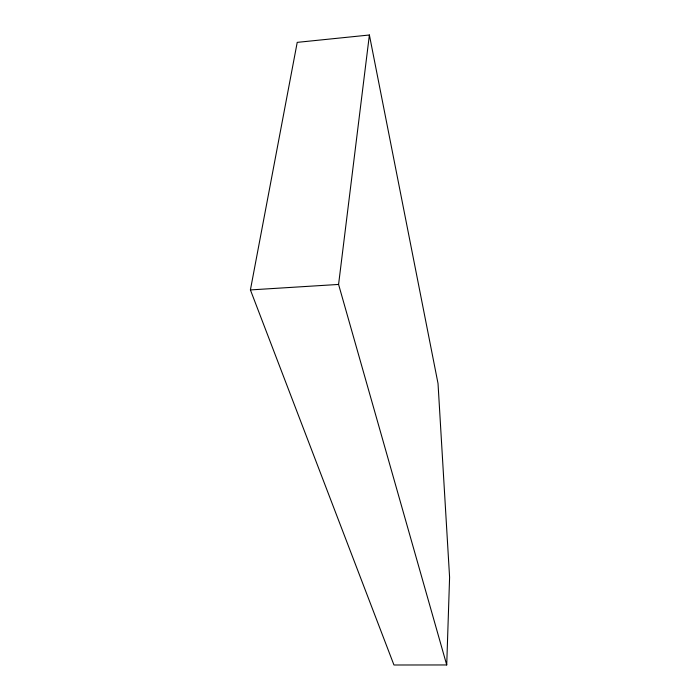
<?xml version="1.0" encoding="UTF-8"?>
<svg xmlns="http://www.w3.org/2000/svg" width="700" height="700" viewBox="0 0 700 700"><rect width="100%" height="100%" fill="white"/><g stroke="black" fill="none" stroke-linecap="round" stroke-linejoin="round"><path stroke-width="1.05" d="M446.723 664.956L449.593 577.316L438.025 383.512L369.39 35L297.22 42.367L250.407 289.922L393.96 665L446.723 664.956L338.581 284.436L369.39 35M250.407 289.922L338.581 284.436"/></g></svg>
